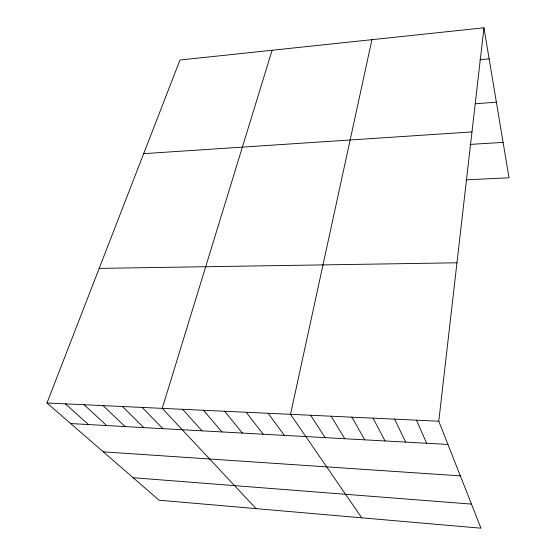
<?xml version="1.0" encoding="UTF-8"?>
<svg xmlns="http://www.w3.org/2000/svg" width="556" height="556" viewBox="0 0 556 556"><rect width="100%" height="100%" fill="white"/><g stroke="black" fill="none" stroke-linecap="round" stroke-linejoin="round"><path stroke-width="0.83" d="M438.774 421.212L483.942 27.8L179.977 60.02L46.975 403.01L159.058 500.198L480.968 528.2L438.774 421.212L46.975 403.01M371.936 39.678L290.524 414.324L361.748 517.831M272.099 50.255L162.241 408.368L256.073 508.636M479.835 59.728L489.141 58.853M475.206 103.784L496.383 102.151M143.67 153.651L471.988 131.918M469.924 144.421L503.11 142.385M465.963 179.838L509.025 177.781L483.942 27.8M99.176 268.388L456.962 262.807M70.675 423.561L447.941 444.446M103.284 451.84L460.333 475.873M133.141 477.729L471.467 504.104M65.365 403.864L88.508 424.548M84.074 404.733L106.634 425.548M103.11 405.616L125.065 426.57M122.473 406.519L143.802 427.606M142.183 407.437L162.859 428.662M182.66 409.313L201.953 430.83M203.454 410.279L222.011 431.936M224.624 411.259L242.416 433.068M246.183 412.267L263.183 434.215M268.145 413.282L284.325 435.39M310.637 415.256L325.163 437.648M331.091 416.208L344.803 438.74M351.892 417.174L364.757 439.845M373.055 418.154L385.044 440.964M394.586 419.154L405.665 442.103M416.486 420.176L426.626 443.264"/></g></svg>
